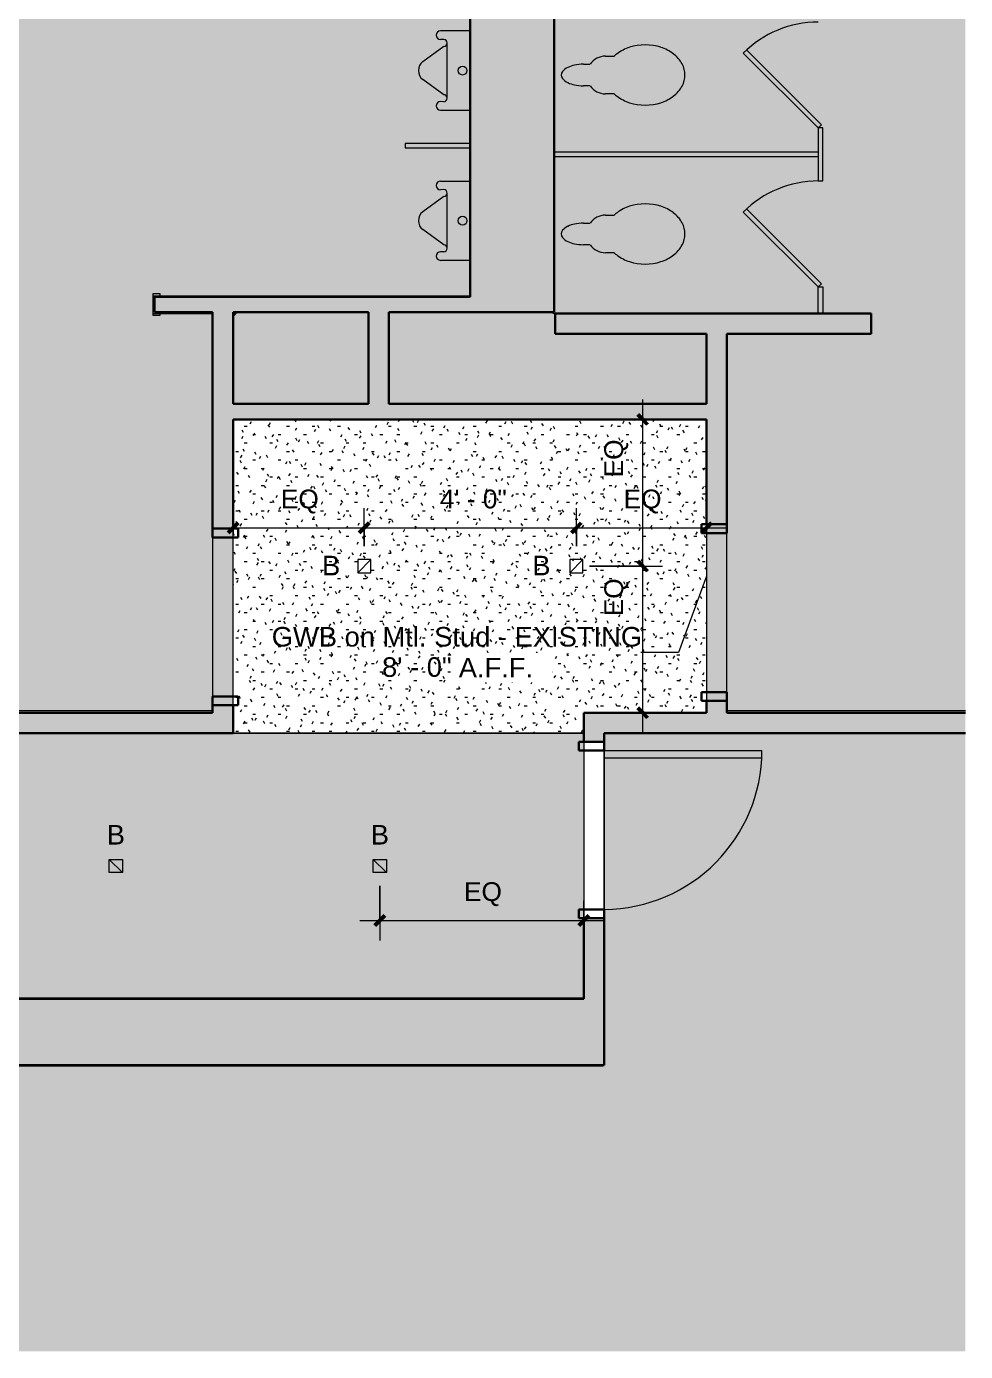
# Model space of a CAD drawing. Header units: inches. Extents: x -653 to 646, y -622 to -20.
# Drawn here: x 401.9 to 614.4, y -622.4 to -322.3 of the extents above; entities that cross this region are included whole.
import ezdxf

# ---------------------------------------------------------------- set-up
doc = ezdxf.new("R2010")
doc.units = ezdxf.units.IN
doc.header["$MEASUREMENT"] = 0
for name, color, linetype, lineweight in [('06_555 11th St_dwg', 8, 'Continuous', 9), ('A-ANNO-DIMS', 211, 'Continuous', 9), ('A-ANNO-DIMS-48', 211, 'Continuous', 9), ('A-CLNG', 13, 'Continuous', 18), ('A-CLNG-IDEN', 151, 'Continuous', 9), ('A-CLNG-PATT', 13, 'Continuous', 18), ('A-DETL-GENF', 92, 'Continuous', 9), ('A-DETL-THIN', 151, 'Continuous', 9), ('A-DOOR', 31, 'Continuous', 18), ('A-DOOR-FRAM', 31, 'Continuous', 30), ('A-WALL', 113, 'Continuous', 18), ('A-WALL-PATT', 111, 'Continuous', 18), ('Dimension', 7, 'Continuous', 9), ('DOOR', 7, 'Continuous', 9), ('E-LITE-EQPM', 33, 'Continuous', 9), ('E-LITE-EQPM-IDEN', 33, 'Continuous', 9), ('I-WALL', 2, 'Continuous', 18), ('P', 7, 'Continuous', 9), ('S-COLHOLH', 7, 'Continuous', 9), ('W', 7, 'Continuous', 9)]:
    doc.layers.add(name, color=color, linetype=linetype, lineweight=lineweight)
doc.styles.add('Arial_2', font='arial.ttf', dxfattribs={"height": 4.425898})
doc.styles.add('Arial_3', font='arial.ttf', dxfattribs={"height": 0.092206})
doc.styles.add('Swis721 Lt BT', font='swissl.ttf', dxfattribs={"height": 4.257319})
doc.dimstyles.new('OTJ_-_3_32__Linear__1_2__Tolerance_1', dxfattribs={"dimscale": 12, "dimtxt": 4.5, "dimasz": 0.1875, "dimexe": 0.375, "dimexo": 0.25, "dimgap": 0.25, "dimtad": 1, "dimdec": 1, "dimrnd": 0.5, "dimzin": 3, "dimdsep": 46, "dimlunit": 4, "dimtxsty": 'Swis721 Lt BT', "dimblk1": 'OBLIQUE', "dimblk2": 'OBLIQUE', "dimsah": 1, "dimcen": 0.09, "dimdle": 0.375, "dimazin": 0, "dimtfac": 1, "dimtdec": 4, "dimtix": 1, "dimtmove": 0, "dimatfit": 3, "dimfxl": 1, "dimtvp": 1, "dimfrac": 2, "dimtolj": 1, "dimtzin": 0, "dimarcsym": 2})
doc.dimstyles.new('OTJ_-_3_32__Linear__1_2__Tolerance_10', dxfattribs={"dimscale": 12, "dimtxt": 4.5, "dimasz": 0.1875, "dimexe": 0.375, "dimexo": 0.25, "dimgap": 0.25, "dimtad": 1, "dimdec": 1, "dimrnd": 0.5, "dimzin": 3, "dimdsep": 46, "dimlunit": 4, "dimtxsty": 'Swis721 Lt BT', "dimblk1": 'OBLIQUE', "dimblk2": 'OBLIQUE', "dimsah": 1, "dimcen": 0.09, "dimdle": 0.375, "dimazin": 0, "dimtfac": 1, "dimtdec": 4, "dimtix": 1, "dimtmove": 0, "dimatfit": 3, "dimfxl": 1, "dimtvp": 1, "dimfrac": 2, "dimtolj": 1, "dimtzin": 0, "dimarcsym": 2})
doc.dimstyles.new('OTJ_-_3_32__Linear__1_2__Tolerance_11', dxfattribs={"dimscale": 12, "dimtxt": 4.5, "dimasz": 0.1875, "dimexe": 0.375, "dimexo": 0.25, "dimgap": 0.25, "dimtad": 1, "dimdec": 1, "dimrnd": 0.5, "dimzin": 3, "dimdsep": 46, "dimlunit": 4, "dimtxsty": 'Swis721 Lt BT', "dimblk1": 'OBLIQUE', "dimblk2": 'OBLIQUE', "dimsah": 1, "dimcen": 0.09, "dimdle": 0.375, "dimazin": 0, "dimtfac": 1, "dimtdec": 4, "dimtix": 1, "dimtmove": 0, "dimatfit": 3, "dimfxl": 1, "dimtvp": 1, "dimfrac": 2, "dimtolj": 1, "dimtzin": 0, "dimarcsym": 2})
doc.dimstyles.new('OTJ_-_3_32__Linear__1_2__Tolerance_6', dxfattribs={"dimscale": 12, "dimtxt": 4.5, "dimasz": 0.1875, "dimexe": 0.375, "dimexo": 0.25, "dimgap": 0.25, "dimtad": 1, "dimdec": 1, "dimrnd": 0.5, "dimzin": 3, "dimdsep": 46, "dimlunit": 4, "dimtxsty": 'Swis721 Lt BT', "dimblk1": 'OBLIQUE', "dimblk2": 'OBLIQUE', "dimsah": 1, "dimcen": 0.09, "dimdle": 0.375, "dimazin": 0, "dimtfac": 1, "dimtdec": 4, "dimtix": 1, "dimtmove": 2, "dimatfit": 3, "dimfxl": 1, "dimtvp": 1, "dimfrac": 2, "dimtolj": 1, "dimtzin": 0, "dimarcsym": 2})
pattern_1 = [(0, (0, 0), (7.68, 1.92), [0.634, -5.126, 0.634, -5.126, -30.72]), (0, (0, 0), (7.68, 1.92), [-11.52, 0.634, -10.886, 0.634, -5.126, -13.44]), (0, (0, 0), (7.68, 1.92), [-28.8, 0.634, -3.206, 0.634, -8.966]), (120, (2.88, 0.96), (-5.502769, 5.691075), [0.634, -5.126, 0.634, -5.126, -30.72]), (120, (2.88, 0.96), (-5.502769, 5.691075), [-11.52, 0.634, -10.886, 0.634, -5.126, -13.44]), (120, (2.88, 0.96), (-5.502769, 5.691075), [-28.8, 0.634, -3.206, 0.634, -8.966]), (240, (3.84, 4.8), (-2.177231, -7.611075), [0.634, -5.126, 0.634, -5.126, -30.72]), (240, (3.84, 4.8), (-2.177231, -7.611075), [-11.52, 0.634, -10.886, 0.634, -5.126, -13.44]), (240, (3.84, 4.8), (-2.177231, -7.611075), [-28.8, 0.634, -3.206, 0.634, -8.966])]

# ---------------------------------------------------------------- blocks, each defined once
blk = doc.blocks.new('Single Flush - OTJ_SOLIDFLUSH_ALUM-5210358-FIRST FLOOR')
at = {"layer": 'A-DOOR-FRAM', "color": 8}
for p, q in [((-20, 3.4375), (-20, -2.3125)), ((-20, 3.4375), (-18, 3.4375)), ((-18, 3.4375), (-18, -2.3125)), ((18.000004, 3.4375), (18.000004, -2.3125)), ((18.000004, 3.4375), (20.000004, 3.4375)), ((20.000004, 3.4375), (20.000004, -2.3125)), ((-20, -2.3125), (-18, -2.3125)), ((18.000004, -2.3125), (20.000004, -2.3125))]:
    blk.add_line(p, q, dxfattribs=at)
blk = doc.blocks.new('Single Flush - OTJ_SOLIDFLUSH_ALUM-5210369-FIRST FLOOR')
at = {"layer": 'A-DOOR-FRAM', "color": 8}
for p, q in [((-20, -3.4375), (-20, 2.3125)), ((-20, 2.3125), (-18, 2.3125)), ((-18, -3.4375), (-18, 2.3125)), ((18.000004, -3.4375), (18.000004, 2.3125)), ((18.000004, 2.3125), (20.000004, 2.3125)), ((20.000004, -3.4375), (20.000004, 2.3125)), ((-20, -3.4375), (-18, -3.4375)), ((18.000004, -3.4375), (20.000004, -3.4375))]:
    blk.add_line(p, q, dxfattribs=at)
blk = doc.blocks.new('L-Recessed Square Downlight - 4_-5216686-FIRST FLOOR')
at = {"layer": 'E-LITE-EQPM'}
for p, q in [((1.5, 1.5), (-1.5, 1.5)), ((-1.5, 1.5), (-1.5, -1.5)), ((-1.5, -1.5), (1.5, 1.5)), ((1.5, -1.5), (1.5, 1.5)), ((-1.5, -1.5), (1.5, -1.5))]:
    blk.add_line(p, q, dxfattribs=at)
blk = doc.blocks.new('L-Recessed Square Downlight - 4_-4552743-FIRST FLOOR')
at = {"layer": 'E-LITE-EQPM'}
for p, q in [((-1.5, -1.5), (-1.5, 1.5)), ((-1.5, 1.5), (1.5, 1.5)), ((-1.5, 1.5), (1.5, -1.5)), ((1.5, 1.5), (1.5, -1.5)), ((1.5, -1.5), (-1.5, -1.5))]:
    blk.add_line(p, q, dxfattribs=at)
blk = doc.blocks.new('06_555 11th St_dwg-4793957-FIRST FLOOR')
at = {"layer": 'Dimension', "flags": 128}
blk.add_lwpolyline([(3910.43, 2404.97), (3910.43, 2404.72), (3338.43, 2404.72), (3338.43, 2404.97)], dxfattribs=at)
at = {"layer": 'DOOR'}
for p, q in [((3910.75, 2476.22), (3946.43, 2476.22)), ((3946.39, 2474.47), (3910.75, 2474.47))]:
    blk.add_line(p, q, dxfattribs=at)
blk.add_arc((3910.43, 2476.22), 36, 270.4988, 0, dxfattribs=at)
at = {"layer": 'P'}
for p, q in [((3880.43, 2639.2), (3873.68, 2639.2)), ((3874.43, 2635.68), (3869.71, 2632.24)), ((3874.43, 2637.26), (3873.68, 2637.24)), ((3875.22, 2623.97), (3875.22, 2636.47)), ((3911.02, 2633.48), (3913.01, 2633.48)), ((3906.02, 2631.66), (3907.52, 2631.66)), ((3874.43, 2624.76), (3869.71, 2628.2)), ((3907.52, 2626.78), (3906.02, 2626.78)), ((3874.43, 2623.18), (3873.68, 2623.2)), ((3913.01, 2624.96), (3911.02, 2624.96)), ((3873.68, 2621.24), (3880.43, 2621.24)), ((3959.18, 2611.72), (3899.43, 2611.72)), ((3959.18, 2610.72), (3899.43, 2610.72)), ((3873.68, 2605.2), (3880.43, 2605.2)), ((3874.43, 2603.26), (3873.68, 2603.24)), ((3875.22, 2589.97), (3875.22, 2602.47)), ((3874.43, 2601.68), (3869.71, 2598.24)), ((3911.02, 2597.48), (3913.01, 2597.48)), ((3874.43, 2590.76), (3869.71, 2594.2)), ((3906.02, 2595.66), (3907.52, 2595.66)), ((3907.52, 2590.78), (3906.02, 2590.78)), ((3874.43, 2589.18), (3873.68, 2589.2)), ((3880.43, 2587.24), (3873.68, 2587.24)), ((3913.01, 2588.96), (3911.02, 2588.96))]:
    blk.add_line(p, q, dxfattribs=at)
at = {"layer": 'P', "flags": 128}
for points in [[(3942.92, 2634.9), (3959.89, 2617.93), (3959.18, 2617.22), (3959.18, 2605.22), (3960.18, 2605.22), (3960.18, 2617.22), (3959.18, 2617.22), (3942.21, 2634.19)], [(3880.43, 2613.72), (3865.68, 2613.72), (3865.68, 2612.72), (3880.43, 2612.72)], [(3942.92, 2598.9), (3959.89, 2581.93), (3959.18, 2581.22), (3960.18, 2581.22), (3960.18, 2575.22)], [(3959.18, 2575.22), (3959.18, 2581.22), (3942.21, 2598.19)]]:
    blk.add_lwpolyline(points, dxfattribs=at)
at = {"layer": 'P'}
for centre in [(3878.68, 2630.22), (3878.68, 2596.22)]:
    blk.add_circle(centre, 1, dxfattribs=at)
for centre, radius, start, end in [((3959.18, 2617.22), 24, 90, 135), ((3873.68, 2638.22), 0.977, 90, 270), ((3874.43, 2636.47), 0.791, 270, 90), ((3919.24, 2626.65), 9.26, 107.4052, 127.1189), ((3920.02, 2624.18), 11.85, 72.5948, 107.4052), ((3920.8, 2626.65), 9.26, 52.8811, 72.5948), ((3871.18, 2630.22), 2.5, 126.0635, 233.9365), ((3911.02, 2629.22), 4.26, 89.9999, 145.0702), ((3918.06, 2628.22), 7.29, 127.1189, 133.8159), ((3921.98, 2628.22), 7.29, 28.6925, 52.8811), ((3902.29, 2629.22), 1.27, 139.6891, 220.3109), ((3904.06, 2627.72), 3.59, 116.0233, 139.6891), ((3905.24, 2625.3), 6.28, 101.4329, 116.0233), ((3906.02, 2621.45), 10.21, 90, 101.4329), ((3923.81, 2629.22), 5.21, 331.3075, 28.6925), ((3904.06, 2630.72), 3.59, 220.3109, 243.9767), ((3905.24, 2633.14), 6.28, 243.9767, 258.5671), ((3906.02, 2636.99), 10.21, 258.5671, 270), ((3911.02, 2629.22), 4.26, 214.9298, 270.0001), ((3921.98, 2630.22), 7.29, 307.1189, 331.3075), ((3873.68, 2622.22), 0.977, 90, 270), ((3874.43, 2623.97), 0.791, 270, 90), ((3918.06, 2630.22), 7.29, 226.1841, 232.8811), ((3919.24, 2631.79), 9.26, 232.8811, 252.5948), ((3920.02, 2634.26), 11.85, 252.5948, 287.4053), ((3920.8, 2631.79), 9.26, 287.4052, 307.1189), ((3873.68, 2604.22), 0.977, 90, 270), ((3959.18, 2581.22), 24, 90, 135), ((3874.43, 2602.47), 0.791, 270, 90), ((3919.24, 2590.65), 9.26, 107.4052, 127.1189), ((3920.02, 2588.18), 11.85, 72.5948, 107.4052), ((3920.8, 2590.65), 9.26, 52.8811, 72.5948), ((3871.18, 2596.22), 2.5, 126.0635, 233.9365), ((3911.02, 2593.22), 4.26, 89.9999, 145.0702), ((3918.06, 2592.22), 7.29, 127.1189, 133.8159), ((3921.98, 2592.22), 7.29, 28.6925, 52.8811), ((3902.29, 2593.22), 1.27, 139.6891, 220.3109), ((3904.06, 2591.72), 3.59, 116.0233, 139.6891), ((3905.24, 2589.3), 6.28, 101.4329, 116.0233), ((3906.02, 2585.45), 10.21, 90, 101.4329), ((3923.81, 2593.22), 5.21, 331.3075, 28.6925), ((3874.43, 2589.97), 0.791, 270, 90), ((3904.06, 2594.72), 3.59, 220.3109, 243.9767), ((3905.24, 2597.14), 6.28, 243.9767, 258.5671), ((3906.02, 2600.99), 10.21, 258.5671, 270), ((3911.02, 2593.22), 4.26, 214.9298, 270.0001), ((3921.98, 2594.22), 7.29, 307.1189, 331.3075), ((3873.68, 2588.22), 0.977, 90, 270), ((3918.06, 2594.22), 7.29, 226.1841, 232.8811), ((3919.24, 2595.79), 9.26, 232.8811, 252.5948), ((3920.02, 2598.26), 11.85, 252.5948, 287.4053), ((3920.8, 2595.79), 9.26, 287.4052, 307.1189)]:
    blk.add_arc(centre, radius, start, end, dxfattribs=at)
at = {"layer": 'S-COLHOLH'}
for p, q in [((3827, 2575.47), (3826.75, 2575.22)), ((3827.35, 2575.47), (3826.75, 2574.86)), ((3827.71, 2575.47), (3826.75, 2574.51))]:
    blk.add_line(p, q, dxfattribs=at)
at = {"layer": 'W'}
for p, q in [((3808.68, 2579.22), (3880.43, 2579.22)), ((3808.68, 2575.22), (3822.12, 2575.22)), ((3822.12, 2485.22), (3760.93, 2485.22)), ((3992.49, 2485.22), (3938.5, 2485.22))]:
    blk.add_line(p, q, dxfattribs=at)
at = {"layer": 'W', "flags": 128}
for points in [[(3810.18, 2575.22), (3810.18, 2574.72), (3808.68, 2574.72), (3808.68, 2579.72), (3810.18, 2579.72), (3810.18, 2579.22)], [(3899.67, 2575.22), (3899.18, 2575.22), (3899.18, 2575.47)]]:
    blk.add_lwpolyline(points, dxfattribs=at)
blk = doc.blocks.new('DIMBLOCK12-FIRST FLOOR')
at = {"layer": 'A-ANNO-DIMS-48'}
for p, q in [((481.88, -516.95), (481.88, -529.3)), ((481.88, -524.8), (481.88, -516.95)), ((528.05, -526.21), (528.05, -520.3)), ((477.38, -524.8), (532.55, -524.8)), ((528.05, -524.8), (528.05, -526.21))]:
    blk.add_line(p, q, dxfattribs=at)
at = {"layer": 'A-ANNO-DIMS-48', "lineweight": 50}
for p, q in [((481.88, -524.8), (480.75, -525.93)), ((481.88, -524.8), (483, -523.68)), ((528.05, -524.8), (526.93, -525.93)), ((528.05, -524.8), (529.18, -523.68))]:
    blk.add_line(p, q, dxfattribs=at)
at = {"layer": 'A-ANNO-DIMS-48', "color": 0, "insert": (500.93, -516.12), "char_height": 4.257, "width": 9.6857, "attachment_point": 1, "line_spacing_factor": 1.00667, "style": 'Swis721 Lt BT'}
blk.add_mtext('EQ', dxfattribs=at)
blk = doc.blocks.new('_Oblique')
at = {"color": 0, "linetype": 'ByBlock', "lineweight": -2}
blk.add_line((-0.5, -0.5), (0.5, 0.5), dxfattribs=at)
blk = doc.blocks.new('DIMBLOCK27-FIRST FLOOR')
at = {"layer": 'A-ANNO-DIMS-48'}
for p, q in [((448.68, -437.28), (448.68, -431.37)), ((478.38, -440.01), (478.38, -431.37)), ((444.18, -435.87), (478.38, -435.87)), ((448.68, -435.87), (448.68, -437.28)), ((478.38, -435.87), (478.38, -440.01))]:
    blk.add_line(p, q, dxfattribs=at)
at = {"layer": 'A-ANNO-DIMS-48', "lineweight": 50}
for p, q in [((448.68, -435.87), (449.8, -434.75)), ((478.38, -435.87), (479.5, -434.75)), ((448.68, -435.87), (447.55, -437)), ((478.38, -435.87), (477.25, -437))]:
    blk.add_line(p, q, dxfattribs=at)
at = {"layer": 'A-ANNO-DIMS-48', "color": 0, "insert": (459.49, -427.19), "char_height": 4.257, "width": 9.6857, "attachment_point": 1, "line_spacing_factor": 1.00667, "style": 'Swis721 Lt BT'}
blk.add_mtext('EQ', dxfattribs=at)
blk = doc.blocks.new('DIMBLOCK28-FIRST FLOOR')
at = {"layer": 'A-ANNO-DIMS-48'}
for p, q in [((478.38, -440.01), (478.38, -431.37)), ((526.36, -440.01), (526.36, -431.37)), ((478.38, -435.87), (526.36, -435.87)), ((478.38, -435.87), (478.38, -440.01)), ((526.36, -435.87), (526.36, -440.01))]:
    blk.add_line(p, q, dxfattribs=at)
at = {"layer": 'A-ANNO-DIMS-48', "lineweight": 50}
for p, q in [((478.38, -435.87), (479.5, -434.75)), ((526.36, -435.87), (527.49, -434.75)), ((478.38, -435.87), (477.25, -437)), ((526.36, -435.87), (525.24, -437))]:
    blk.add_line(p, q, dxfattribs=at)
at = {"layer": 'A-ANNO-DIMS-48', "color": 0, "insert": (495.48, -427.19), "char_height": 4.257, "width": 16.5429, "attachment_point": 1, "line_spacing_factor": 1.00667, "style": 'Swis721 Lt BT'}
blk.add_mtext('4\' - 0"', dxfattribs=at)
blk = doc.blocks.new('DIMBLOCK29-FIRST FLOOR')
at = {"layer": 'A-ANNO-DIMS-48'}
for p, q in [((526.36, -440.01), (526.36, -431.37)), ((555.8, -437.28), (555.8, -431.37)), ((526.36, -435.87), (560.3, -435.87)), ((526.36, -435.87), (526.36, -440.01)), ((555.8, -435.87), (555.8, -437.28))]:
    blk.add_line(p, q, dxfattribs=at)
at = {"layer": 'A-ANNO-DIMS-48', "lineweight": 50}
for p, q in [((526.36, -435.87), (527.49, -434.75)), ((555.8, -435.87), (556.93, -434.75)), ((526.36, -435.87), (525.24, -437)), ((555.8, -435.87), (554.68, -437))]:
    blk.add_line(p, q, dxfattribs=at)
at = {"layer": 'A-ANNO-DIMS-48', "color": 0, "insert": (537.05, -427.19), "char_height": 4.257, "width": 9.6857, "attachment_point": 1, "line_spacing_factor": 1.00667, "style": 'Swis721 Lt BT'}
blk.add_mtext('EQ', dxfattribs=at)
blk = doc.blocks.new('Ceiling Tag w Height - Ceiling Tag w Height-1373268-FIRST FLOOR')
at = {"layer": 'A-CLNG-IDEN', "insert": (0.0088, -0.0963), "char_height": 0.09221, "width": 0.417375, "attachment_point": 1, "line_spacing_factor": 0.938532, "style": 'Arial_3', "bg_fill": 3, "box_fill_scale": 1.25, "bg_fill_color": 0, "bg_fill_transparency": 0}
blk.add_mtext('A.F.F.', dxfattribs=at)
blk = doc.blocks.new('DIMBLOCK38-FIRST FLOOR')
at = {"layer": 'A-ANNO-DIMS-48', "lineweight": 50}
for p, q in [((541.38, -444.51), (540.25, -443.39)), ((541.38, -444.51), (542.5, -445.64)), ((541.38, -477.73), (540.25, -476.61)), ((541.38, -477.73), (542.5, -478.86))]:
    blk.add_line(p, q, dxfattribs=at)
at = {"layer": 'A-ANNO-DIMS-48'}
for p, q in [((529.36, -444.51), (545.88, -444.51)), ((541.38, -444.51), (529.36, -444.51)), ((541.38, -482.23), (541.38, -444.51)), ((542.78, -477.73), (536.88, -477.73)), ((541.38, -477.73), (542.78, -477.73))]:
    blk.add_line(p, q, dxfattribs=at)
at = {"layer": 'A-ANNO-DIMS-48', "color": 0, "insert": (532.69, -455.89), "char_height": 4.257, "width": 9.6857, "attachment_point": 1, "rotation": 90, "line_spacing_factor": 1.00667, "style": 'Swis721 Lt BT'}
blk.add_mtext('EQ', dxfattribs=at)
blk = doc.blocks.new('DIMBLOCK39-FIRST FLOOR')
at = {"layer": 'A-ANNO-DIMS-48'}
for p, q in [((541.38, -444.51), (541.38, -406.79)), ((542.78, -411.29), (536.88, -411.29)), ((541.38, -411.29), (542.78, -411.29)), ((529.36, -444.51), (545.88, -444.51)), ((541.38, -444.51), (529.36, -444.51))]:
    blk.add_line(p, q, dxfattribs=at)
at = {"layer": 'A-ANNO-DIMS-48', "lineweight": 50}
for p, q in [((541.38, -411.29), (540.25, -410.17)), ((541.38, -411.29), (542.5, -412.42)), ((541.38, -444.51), (540.25, -443.39)), ((541.38, -444.51), (542.5, -445.64))]:
    blk.add_line(p, q, dxfattribs=at)
at = {"layer": 'A-ANNO-DIMS-48', "color": 0, "insert": (532.69, -424.43), "char_height": 4.257, "width": 9.6857, "attachment_point": 1, "rotation": 90, "line_spacing_factor": 1.00667, "style": 'Swis721 Lt BT'}
blk.add_mtext('EQ', dxfattribs=at)

msp = doc.modelspace()

# ---------------------------------------------------------------- hatches: boundary and pattern name
at = {"layer": 'A-CLNG-PATT'}
h = msp.add_hatch(dxfattribs=at)
h.set_pattern_fill('FP_6', color=256, style=0, pattern_type=2)
h.set_pattern_definition(pattern_1)
h.paths.add_polyline_path([(528.05, -482.36), (528.05, -477.73), (555.8, -477.73), (555.8, -411.29), (448.68, -411.29), (448.68, -482.36), (455.95, -482.36)], flags=0)
h.paths.add_polyline_path([(479.61, -447.29), (478.84, -447.19), (478.11, -446.89), (477.49, -446.41), (477.02, -445.79), (476.72, -445.07), (476.61, -444.29), (476.73, -443.47), (477.02, -442.79), (477.49, -442.17), (478.11, -441.7), (478.84, -441.4), (479.61, -441.29), (480.39, -441.4), (481.11, -441.7), (481.74, -442.17), (482.21, -442.79), (482.51, -443.52), (482.61, -444.29), (482.51, -445.07), (482.21, -445.79), (481.74, -446.41), (481.11, -446.89), (480.39, -447.19)], flags=0)
h.paths.add_polyline_path([(527.36, -447.29), (526.59, -447.19), (525.86, -446.89), (525.24, -446.41), (524.77, -445.79), (524.47, -445.07), (524.36, -444.29), (524.47, -443.52), (524.77, -442.79), (525.28, -442.14), (525.86, -441.7), (526.59, -441.4), (527.36, -441.29), (528.14, -441.4), (528.86, -441.7), (529.49, -442.17), (529.96, -442.79), (530.26, -443.52), (530.36, -444.29), (530.26, -445.07), (529.96, -445.79), (529.49, -446.41), (528.86, -446.89), (528.14, -447.19), (528.05, -447.2)], flags=0)
h = msp.add_hatch(dxfattribs=at)
h.set_pattern_fill('FP_6', color=256, style=0, pattern_type=2)
h.set_pattern_definition(pattern_1)
h.paths.add_polyline_path([(479.61, -447.29), (480.39, -447.19), (481.11, -446.89), (481.74, -446.41), (482.21, -445.79), (482.51, -445.07), (482.61, -444.29), (482.49, -443.47), (482.21, -442.79), (481.74, -442.17), (481.11, -441.7), (480.39, -441.4), (479.61, -441.29), (478.84, -441.4), (478.11, -441.7), (477.49, -442.17), (477.02, -442.79), (476.72, -443.52), (476.61, -444.29), (476.72, -445.07), (477.02, -445.79), (477.49, -446.41), (478.11, -446.89), (478.84, -447.19)], flags=0)
h = msp.add_hatch(dxfattribs=at)
h.set_pattern_fill('FP_6', color=256, style=0, pattern_type=2)
h.set_pattern_definition(pattern_1)
h.paths.add_polyline_path([(527.36, -447.29), (528.14, -447.19), (528.86, -446.89), (529.49, -446.41), (529.96, -445.79), (530.26, -445.07), (530.36, -444.29), (530.26, -443.52), (529.96, -442.79), (529.49, -442.17), (528.86, -441.7), (528.14, -441.4), (527.36, -441.29), (526.59, -441.4), (525.86, -441.7), (525.24, -442.17), (524.77, -442.79), (524.47, -443.52), (524.36, -444.29), (524.47, -445.07), (524.77, -445.79), (525.28, -446.44), (525.86, -446.89), (526.59, -447.19)], flags=0)
h = msp.add_hatch(dxfattribs=at)
h.set_pattern_fill('FP_1', color=256, style=0, pattern_type=2)
h.set_pattern_definition([(0, (0, 0), (15.36, 3.84), [0.634, -10.886, 0.634, -10.886, -61.44]), (0, (0, 0), (15.36, 3.84), [-23.04, 0.634, -22.406, 0.634, -10.886, -26.88]), (0, (0, 0), (15.36, 3.84), [-57.6, 0.634, -7.046, 0.634, -18.566]), (120, (5.76, 1.92), (-11.005538, 11.38215), [0.634, -10.886, 0.634, -10.886, -61.44]), (120, (5.76, 1.92), (-11.005538, 11.38215), [-23.04, 0.634, -22.406, 0.634, -10.886, -26.88]), (120, (5.76, 1.92), (-11.005538, 11.38215), [-57.6, 0.634, -7.046, 0.634, -18.566]), (240, (7.68, 9.6), (-4.354462, -15.22215), [0.634, -10.886, 0.634, -10.886, -61.44]), (240, (7.68, 9.6), (-4.354462, -15.22215), [-23.04, 0.634, -22.406, 0.634, -10.886, -26.88]), (240, (7.68, 9.6), (-4.354462, -15.22215), [-57.6, 0.634, -7.046, 0.634, -18.566])])
h.paths.add_polyline_path([(-129.18, -542.37), (528.05, -542.34), (528.05, -482.37), (-394.7, -482.37), (-394.72, -481.62), (-541.22, -481.62), (-541.22, -450.42), (-612.84, -450.42), (-612.84, -542.37), (-135.64, -542.37)], flags=0)
h.paths.add_polyline_path([(-585.04, -514.14), (-585.04, -510.68), (-578.58, -512.41)], flags=0)
h.paths.add_polyline_path([(-85.59, -513.2), (-85.59, -509.75), (-79.14, -511.47)], flags=0)
h.paths.add_polyline_path([(-129.18, -513.2), (-135.64, -511.47), (-129.18, -509.75)], flags=0)
h.paths.add_polyline_path([(-585.04, -477.14), (-585.04, -473.68), (-578.58, -475.41), (-584.47, -476.99)], flags=0)
at = {"layer": 'A-DETL-GENF'}
h = msp.add_hatch(color=254, dxfattribs=at)
h.paths.add_polyline_path([(-653.39, -622.4), (614.42, -622.4), (614.42, -482.36), (532.68, -482.37), (532.68, -557.54), (-617.47, -557.54), (-617.47, -516.92), (-653.39, -516.92), (-653.39, -571.97)], flags=0)
h.paths.add_polyline_path([(-617.47, -511.67), (-617.47, -451.04), (-630.09, -451.04), (-630.09, -445.79), (-541.22, -445.79), (-541.22, -147.23), (-653.39, -147.23), (-653.39, -303.04), (-541.59, -303.04), (-541.59, -308.29), (-653.39, -308.29), (-653.39, -309.3), (-632.37, -309.3), (-632.37, -334.67), (-541.59, -334.67), (-541.59, -339.92), (-653.39, -339.92), (-653.39, -511.67), (-618.41, -511.67)], flags=0)
h.paths.add_polyline_path([(-394.7, -481.62), (-394.7, -464.68), (-382.7, -464.68), (-382.7, -477.74), (-178.64, -477.74), (-178.64, -440.79), (-174.22, -440.79), (-174.22, -398.79), (-178.64, -398.79), (-178.64, -332.79), (-174.22, -332.79), (-174.22, -290.79), (-178.64, -290.79), (-178.64, -224.98), (-174.22, -224.98), (-174.22, -182.79), (-178.64, -182.79), (-178.64, -146.61), (-340.08, -146.61), (-340.08, -181.98), (-292.7, -181.98), (-292.7, -155.79), (-283.57, -155.79), (-283.57, -254.98), (-189.39, -254.98), (-189.39, -155.79), (-184.39, -155.79), (-184.39, -358.79), (-189.39, -358.79), (-189.39, -259.61), (-283.57, -259.61), (-283.57, -358.79), (-292.7, -358.79), (-292.7, -276.12), (-388.7, -276.12), (-388.7, -218.61), (-438.19, -218.61), (-438.19, -188.29), (-433.57, -188.29), (-433.57, -213.98), (-344.71, -213.98), (-344.71, -146.61), (-433.57, -146.61), (-433.57, -148.29), (-438.19, -148.29), (-438.19, -146.61), (-536.59, -146.61), (-536.59, -339.98), (-515.34, -339.98), (-515.34, -476.99), (-448.19, -476.99), (-448.19, -468.3), (-443.57, -468.3), (-443.57, -428.3), (-448.19, -428.3), (-448.19, -397.3), (-388.7, -397.3), (-388.7, -297.81), (-384.07, -297.81), (-384.07, -409.3), (-382.7, -409.3), (-382.7, -424.68), (-394.7, -424.68), (-394.72, -481.62)], flags=0)
h.paths.add_polyline_path([(614.42, -477.73), (614.42, -146.04), (521.36, -146.04), (521.36, -387.04), (483.93, -387.04), (483.93, -407.79), (555.8, -407.79), (555.8, -391.92), (521.6, -391.92), (521.6, -387.29), (593.1, -387.29), (593.1, -391.92), (560.43, -391.92), (560.43, -435.04), (555.8, -435.04), (555.8, -475.04), (560.43, -475.04), (560.43, -477.73), (611.45, -477.73)], flags=0)
h.paths.add_polyline_path([(77.76, -477.73), (215.86, -477.73), (215.86, -421.04), (219.36, -421.04), (219.36, -477.73), (313.61, -477.73), (313.61, -425.54), (373.36, -425.54), (373.36, -337.54), (346.86, -337.54), (346.86, -200.11), (293.61, -200.11), (293.61, -186.61), (194.93, -186.61), (194.93, -191.47), (190.3, -191.47), (190.3, -181.29), (194.93, -181.29), (194.93, -181.98), (293.61, -181.98), (293.61, -155.48), (356.36, -155.48), (356.36, -158.54), (379.86, -158.54), (379.86, -146.04), (194.93, -146.04), (194.93, -147.29), (190.3, -147.29), (190.3, -146.04), (171.36, -146.04), (171.36, -143.29), (96.36, -143.29), (96.36, -146.04), (-36.14, -146.04), (-36.14, -182.79), (-41.14, -182.79), (-41.14, -224.79), (-36.14, -224.79), (-36.14, -290.79), (-41.14, -290.79), (-41.14, -332.79), (-36.14, -332.79), (-36.14, -398.79), (-41.14, -398.79), (-41.14, -440.79), (-36.14, -440.79), (-36.14, -477.73), (-8.39, -477.73), (-8.39, -473.54), (47.61, -473.54), (47.61, -477.73), (77.55, -477.73)], flags=0)
h.paths.add_polyline_path([(379.36, -477.73), (379.36, -429.04), (317.11, -429.04), (317.11, -477.73)], flags=0)
h.paths.add_polyline_path([(444.05, -477.73), (444.05, -476.04), (448.68, -476.04), (448.68, -436.04), (444.05, -436.04), (444.05, -387.04), (430.86, -387.04), (430.86, -383.54), (502.36, -383.54), (502.36, -146.04), (383.36, -146.04), (383.36, -162.04), (356.36, -162.04), (356.36, -192.04), (383.61, -192.04), (383.61, -195.54), (356.36, -195.54), (356.36, -334.04), (383.61, -334.04), (383.61, -337.54), (382.86, -337.54), (382.86, -383.54), (395.11, -383.54), (395.11, -387.04), (382.86, -387.04), (382.86, -477.73)], flags=0)
h.paths.add_polyline_path([(-528.64, -476.99), (-519.97, -476.99), (-519.97, -344.61), (-532.22, -344.61), (-532.22, -476.99)], flags=0)
h.paths.add_polyline_path([(-189.39, -467.79), (-189.39, -370.79), (-184.39, -370.79), (-184.39, -467.79)], flags=0)
h.paths.add_polyline_path([(-288.07, -467.79), (-292.7, -467.79), (-292.7, -370.79), (-283.57, -370.79), (-283.57, -467.79)], flags=0)
h.paths.add_polyline_path([(70.11, -467.79), (70.11, -370.79), (73.61, -370.79), (73.61, -467.79)], flags=0)
h.paths.add_polyline_path([(77.55, -467.79), (74.05, -467.79), (74.05, -370.79), (77.55, -370.79), (77.55, -465.14)], flags=0)
h.paths.add_polyline_path([(-25.89, -467.79), (-30.89, -467.79), (-30.89, -370.79), (-25.89, -370.79), (-25.89, -461.79)], flags=0)
h.paths.add_polyline_path([(-234.09, -461.79), (-264.89, -461.79), (-264.89, -377.79), (-190.64, -377.79), (-190.64, -398.79), (-197.64, -398.79), (-197.64, -381.29), (-261.39, -381.29), (-261.39, -458.29), (-197.64, -458.29), (-197.64, -440.79), (-190.64, -440.79), (-190.64, -461.79), (-200.39, -461.79)], flags=0)
h.paths.add_polyline_path([(47.61, -461.79), (-24.14, -461.79), (-24.14, -440.79), (-17.14, -440.79), (-17.14, -458.29), (46.61, -458.29), (46.61, -381.29), (-17.14, -381.29), (-17.14, -398.79), (-24.14, -398.79), (-24.14, -377.79), (50.11, -377.79), (50.11, -461.79)], flags=0)
h.paths.add_polyline_path([(477.02, -407.79), (479.3, -407.79), (479.3, -387.04), (448.68, -387.04), (448.68, -407.79), (476.72, -407.79)], flags=0)
h.paths.add_polyline_path([(215.86, -381.04), (215.86, -366.79), (77.76, -366.79), (77.76, -359.79), (183.01, -359.79), (183.01, -363.29), (219.36, -363.29), (219.36, -381.04)], flags=0)
h.paths.add_polyline_path([(-200.39, -370.79), (-268.39, -370.79), (-268.39, -361.79), (-200.39, -361.79)], flags=0)
h.paths.add_polyline_path([(46.61, -369.79), (-14.39, -369.79), (-14.39, -360.79), (47.61, -360.79), (47.61, -369.79)], flags=0)
h.paths.add_polyline_path([(70.11, -358.79), (69.86, -358.79), (69.86, -260.11), (-25.89, -260.11), (-25.89, -358.79), (-30.89, -358.79), (-30.89, -155.79), (-25.89, -155.79), (-25.89, -255.48), (69.86, -255.48), (69.86, -155.79), (73.36, -155.79), (73.36, -358.79)], flags=0)
h.paths.add_polyline_path([(73.86, -358.79), (73.86, -155.79), (77.36, -155.79), (77.36, -236.17), (182.76, -236.17), (182.76, -245.42), (77.36, -245.42), (77.36, -358.79), (74.05, -358.79)], flags=0)
h.paths.add_polyline_path([(-264.89, -353.79), (-264.89, -269.79), (-190.64, -269.79), (-190.64, -290.79), (-197.64, -290.79), (-197.64, -273.29), (-261.39, -273.29), (-261.39, -350.29), (-197.64, -350.29), (-197.64, -332.79), (-190.64, -332.79), (-190.64, -353.79), (-261.39, -353.79)], flags=0)
h.paths.add_polyline_path([(50.11, -353.79), (-24.14, -353.79), (-24.14, -332.79), (-17.14, -332.79), (-17.14, -350.29), (46.61, -350.29), (46.61, -273.29), (-17.14, -273.29), (-17.14, -290.79), (-24.14, -290.79), (-24.14, -269.79), (50.11, -269.79), (50.11, -350.29)], flags=0)
h.paths.add_polyline_path([(186.86, -337.79), (186.86, -262.79), (190.36, -262.79), (190.36, -337.79)], flags=0)
h.paths.add_polyline_path([(194.36, -337.79), (190.86, -337.79), (190.86, -262.79), (194.36, -262.79), (194.36, -321.05)], flags=0)
h.paths.add_polyline_path([(-296.59, -271.5), (-292.7, -271.5), (-292.7, -218.61), (-321.09, -218.61), (-321.09, -271.5), (-306.27, -271.5)], flags=0)
h.paths.add_polyline_path([(-325.72, -271.5), (-325.72, -218.61), (-384.07, -218.61), (-384.07, -271.5), (-331.3, -271.5)], flags=0)
h.paths.add_polyline_path([(-199.04, -245.79), (-264.89, -245.79), (-264.89, -161.79), (-190.64, -161.79), (-190.64, -182.79), (-197.64, -182.79), (-197.64, -165.29), (-261.39, -165.29), (-261.39, -242.29), (-197.64, -242.29), (-197.64, -224.79), (-190.64, -224.79), (-190.64, -245.79), (-197.64, -245.79)], flags=0)
h.paths.add_polyline_path([(46.61, -245.79), (-24.14, -245.79), (-24.14, -224.79), (-17.14, -224.79), (-17.14, -242.29), (46.61, -242.29), (46.61, -165.29), (-17.14, -165.29), (-17.14, -182.79), (-24.14, -182.79), (-24.14, -161.79), (50.11, -161.79), (50.11, -245.79)], flags=0)
h.paths.add_polyline_path([(194.36, -232.47), (190.3, -232.47), (190.3, -231.47), (194.93, -231.47), (194.93, -232.47)], flags=0)
h.paths.add_polyline_path([(-292.7, -213.98), (-292.7, -186.61), (-340.08, -186.61), (-340.08, -213.98), (-295.75, -213.98)], flags=0)
h.paths.add_polyline_path([(346.86, -195.48), (346.86, -160.11), (298.24, -160.11), (298.24, -195.48), (316.39, -195.48)], flags=0)
h.paths.add_polyline_path([(-8.39, -151.36), (-8.39, -146.73), (47.61, -146.73), (47.61, -151.36), (46.61, -151.36)], flags=0)
h.paths.add_polyline_path([(297.47, -142.54), (614.42, -142.54), (614.42, -19.69), (-43.64, -19.69), (-43.64, -80.23), (188.43, -80.23), (188.43, -80.29), (188.61, -80.29), (188.61, -142.54), (257.67, -142.54)], flags=0)
h.paths.add_polyline_path([(-448.48, -141.98), (-178.45, -141.98), (-178.44, -141.79), (-176.39, -141.79), (-176.39, -82.29), (-50.39, -82.29), (-50.39, -80.29), (-50.14, -80.29), (-50.14, -19.69), (-653.39, -19.69), (-653.39, -141.98), (-494.92, -141.98)], flags=0)
at = {"layer": 'A-WALL-PATT', "lineweight": 9}
for points in [[(521.36, -387.04), (521.36, -146.04), (502.36, -146.04), (502.36, -387.04)], [(479.3, -387.04), (502.36, -387.04), (502.36, -383.54), (430.86, -383.54), (430.86, -387.04), (455.95, -387.04)], [(479.61, -407.79), (483.93, -407.79), (483.93, -387.04), (479.3, -387.04), (479.3, -407.79)], [(571.16, -391.92), (593.1, -391.92), (593.1, -387.29), (521.6, -387.29), (521.6, -391.92), (560.43, -391.92)], [(560.43, -411.29), (560.43, -391.92), (555.8, -391.92), (555.8, -411.29)], [(555.8, -411.29), (555.8, -407.79), (448.68, -407.79), (448.68, -411.29), (535.19, -411.29)], [(297.47, -482.36), (448.68, -482.36), (448.68, -477.73), (-41.14, -477.73), (-41.14, -482.36), (138.99, -482.36)], [(555.8, -482.36), (614.42, -482.36), (614.42, -477.73), (532.68, -477.73), (532.68, -482.36), (535.19, -482.36)], [(455.95, -557.54), (532.68, -557.54), (532.68, -542.54), (-39.64, -542.54), (-39.64, -557.54), (297.47, -557.54)]]:
    msp.add_hatch(color=7, dxfattribs=at).paths.add_polyline_path(points, flags=0)
h = msp.add_hatch(color=7, dxfattribs=at)
h.paths.add_polyline_path([(444.05, -477.73), (448.68, -477.73), (448.68, -476.04), (444.05, -476.04)], flags=0)
h.paths.add_polyline_path([(444.05, -436.04), (448.68, -436.04), (448.68, -387.04), (444.05, -387.04), (444.05, -427.29)], flags=0)
h = msp.add_hatch(color=7, dxfattribs=at)
h.paths.add_polyline_path([(555.8, -477.73), (560.43, -477.73), (560.43, -475.04), (555.8, -475.04), (555.8, -477.55)], flags=0)
h.paths.add_polyline_path([(560.43, -435.04), (560.43, -411.29), (555.8, -411.29), (555.8, -435.04)], flags=0)
h = msp.add_hatch(color=7, dxfattribs=at)
h.paths.add_polyline_path([(528.05, -542.54), (532.68, -542.54), (532.68, -524.29), (528.05, -524.29), (528.05, -542.37)], flags=0)
h.paths.add_polyline_path([(532.68, -484.29), (532.68, -477.73), (528.05, -477.73), (528.05, -484.29), (528.3, -484.29)], flags=0)

# ---------------------------------------------------------------- linework, layer by layer
at = {"layer": 'A-CLNG'}
for p, q in [((555.8, -435.04), (555.8, -475.04)), ((448.68, -476.04), (448.68, -436.04)), ((-173.64, -482.37), (528.05, -482.37)), ((528.05, -482.36), (448.68, -482.36)), ((528.05, -542.37), (-612.84, -542.37))]:
    msp.add_line(p, q, dxfattribs=at)
at = {"layer": 'A-CLNG-IDEN'}
for p, q in [((555.8, -446.82), (549.5, -464.12)), ((549.5, -464.12), (540.92, -464.12))]:
    msp.add_line(p, q, dxfattribs=at)
at = {"layer": 'A-DETL-THIN'}
for p, q in [((555.8, -435.04), (555.8, -475.04)), ((448.68, -476.04), (448.68, -436.04)), ((532.68, -484.29), (532.68, -524.29))]:
    msp.add_line(p, q, dxfattribs=at)
at = {"layer": 'A-WALL', "color": 8, "lineweight": 30}
for p, q in [((502.36, -383.54), (502.36, -146.04)), ((521.36, -146.04), (521.36, -387.04)), ((444.05, -436.04), (444.05, -387.04)), ((448.68, -387.04), (448.68, -407.79)), ((479.3, -407.79), (479.3, -387.04)), ((483.93, -387.04), (483.93, -407.79)), ((521.36, -387.04), (502.36, -387.04)), ((521.6, -387.29), (593.1, -387.29)), ((521.6, -391.92), (521.6, -387.29)), ((593.1, -387.29), (593.1, -391.92)), ((555.8, -391.92), (521.6, -391.92)), ((555.8, -407.79), (555.8, -391.92)), ((560.43, -391.92), (560.43, -435.04)), ((593.1, -391.92), (560.43, -391.92)), ((448.68, -411.29), (448.68, -436.04)), ((555.8, -435.04), (555.8, -411.29)), ((560.43, -435.04), (555.8, -435.04)), ((448.68, -436.04), (444.05, -436.04)), ((444.05, -477.73), (444.05, -476.04)), ((444.05, -476.04), (448.68, -476.04)), ((448.68, -476.04), (448.68, -482.36)), ((555.8, -477.73), (555.8, -475.04)), ((555.8, -475.04), (560.43, -475.04)), ((560.43, -475.04), (560.43, -477.73)), ((382.86, -477.73), (444.05, -477.73)), ((528.05, -484.29), (528.05, -477.73)), ((528.05, -477.73), (555.8, -477.73)), ((560.43, -477.73), (614.42, -477.73)), ((448.68, -482.36), (-41.14, -482.36)), ((532.68, -482.36), (532.68, -484.29)), ((614.42, -482.36), (532.68, -482.36)), ((532.68, -484.29), (528.05, -484.29)), ((528.05, -542.54), (528.05, -524.29)), ((528.05, -524.29), (532.68, -524.29)), ((532.68, -524.29), (532.68, -557.54)), ((-39.64, -542.54), (528.05, -542.54)), ((532.68, -557.54), (-39.64, -557.54))]:
    msp.add_line(p, q, dxfattribs=at)
at = {"layer": 'A-WALL', "lineweight": 9}
for p, q in [((560.43, -475.04), (560.43, -435.04)), ((444.05, -436.04), (444.05, -476.04)), ((528.05, -484.29), (528.05, -524.29)), ((532.68, -524.29), (532.68, -484.29))]:
    msp.add_line(p, q, dxfattribs=at)
at = {"layer": 'I-WALL', "color": 8, "lineweight": 30}
for p, q in [((430.86, -387.04), (430.86, -383.54)), ((430.86, -383.54), (502.36, -383.54)), ((444.05, -387.04), (430.86, -387.04)), ((479.3, -387.04), (448.68, -387.04)), ((502.36, -387.04), (483.93, -387.04)), ((448.68, -407.79), (479.3, -407.79)), ((483.93, -407.79), (555.8, -407.79)), ((555.8, -411.29), (448.68, -411.29))]:
    msp.add_line(p, q, dxfattribs=at)

# ---------------------------------------------------------------- block references
at = {"layer": '06_555 11th St_dwg', "color": 7}
msp.add_blockref('06_555 11th St_dwg-4793957-FIRST FLOOR', (-3378.07, -2962.51), dxfattribs=at)
at = {"layer": 'A-DOOR'}
for name, p, rotation in [('Single Flush - OTJ_SOLIDFLUSH_ALUM-5210369-FIRST FLOOR', (558.11, -455.04), 269.9999999999999), ('Single Flush - OTJ_SOLIDFLUSH_ALUM-5210358-FIRST FLOOR', (446.36, -456.04), 269.9999999999999), ('Single Flush - OTJ_SOLIDFLUSH_ALUM-5210358-FIRST FLOOR', (530.36, -504.29), 89.99999999999993)]:
    msp.add_blockref(name, p, dxfattribs=dict(at, rotation=rotation))
at = {"layer": 'E-LITE-EQPM', "extrusion": (0, 0, -1), "rotation": 180}
for name, p in [('L-Recessed Square Downlight - 4_-4552743-FIRST FLOOR', (-478.38, -444.51)), ('L-Recessed Square Downlight - 4_-4552743-FIRST FLOOR', (-526.36, -444.51)), ('L-Recessed Square Downlight - 4_-5216686-FIRST FLOOR', (-422.13, -512.45)), ('L-Recessed Square Downlight - 4_-5216686-FIRST FLOOR', (-481.88, -512.45))]:
    msp.add_blockref(name, p, dxfattribs=at)

# ---------------------------------------------------------------- texts
at = {"layer": 'E-LITE-EQPM-IDEN', "char_height": 4.43, "width": 4.914, "attachment_point": 2, "line_spacing_factor": 0.938532, "style": 'Arial_2'}
for insert in [(470.87, -442.17), (518.45, -442.17), (422.15, -503.15), (481.9, -503.15)]:
    msp.add_mtext('B', dxfattribs=dict(at, insert=insert))

# ---------------------------------------------------------------- dimensions: what is measured, and where the dimension line sits
at = {"layer": 'A-ANNO-DIMS'}
for base, p1, p2, picture, middle in [((541.38, -411.29), (526.36, -444.51), (539.78, -411.29), 'DIMBLOCK39-FIRST FLOOR', (535.53, -419.58)), ((541.38, -444.51), (539.78, -477.73), (526.36, -444.51), 'DIMBLOCK38-FIRST FLOOR', (535.53, -451.05))]:
    dim = msp.add_linear_dim(base=base, p1=p1, p2=p2, angle=90, text='EQ', dimstyle='OTJ_-_3_32__Linear__1_2__Tolerance_6', override={"dimpost": '<>', "dimfxl": 35.82718}, dxfattribs=at)
    dim.commit()
    dim.dimension.update_dxf_attribs({"geometry": picture, "text_midpoint": middle, "dimtype": 160, "text_rotation": 90})
for base, p1, p2, dimstyle, override, picture, middle in [((478.38, -435.87), (448.68, -434.28), (478.38, -443.01), 'OTJ_-_3_32__Linear__1_2__Tolerance_11', {"dimpost": '<>', "dimfxl": 30.960319}, 'DIMBLOCK27-FIRST FLOOR', (463.53, -430.53)), ((555.8, -435.87), (526.36, -443.01), (555.8, -434.28), 'OTJ_-_3_32__Linear__1_2__Tolerance_1', {"dimpost": '<>', "dimfxl": 30.705337}, 'DIMBLOCK29-FIRST FLOOR', (541.08, -430.53)), ((528.05, -524.8), (481.88, -513.95), (528.05, -523.21), 'OTJ_-_3_32__Linear__1_2__Tolerance_1', {"dimpost": '<>', "dimfxl": 47.091193}, 'DIMBLOCK12-FIRST FLOOR', (504.97, -519.46))]:
    dim = msp.add_linear_dim(base=base, p1=p1, p2=p2, text='EQ', dimstyle=dimstyle, override=override, dxfattribs=at)
    dim.commit()
    dim.dimension.update_dxf_attribs({"geometry": picture, "text_midpoint": middle})
dim = msp.add_linear_dim(base=(526.36, -435.87), p1=(478.38, -443.01), p2=(526.36, -443.01), dimstyle='OTJ_-_3_32__Linear__1_2__Tolerance_10', override={"dimpost": '<>', "dimfxl": 47.984133}, dxfattribs=at)
dim.commit()
dim.dimension.update_dxf_attribs({"geometry": 'DIMBLOCK28-FIRST FLOOR', "text_midpoint": (502.37, -430.68)})

# ---------------------------------------------------------------- next in the draw order: block references
at = {"layer": 'A-CLNG-IDEN', "xscale": 47.99999999999997, "yscale": 47.99999999999997, "zscale": 47.99999999999997}
msp.add_blockref('Ceiling Tag w Height - Ceiling Tag w Height-1373268-FIRST FLOOR', (499.33, -460.68), dxfattribs=at)

# ---------------------------------------------------------------- next in the draw order: texts
at = {"layer": 'A-CLNG-IDEN', "line_spacing_factor": 0.938532, "style": 'Arial_2'}
for s, insert, char_height, width, attachment_point in [('GWB on Mtl. Stud - EXISTING', (499.34, -458.31), 4.4259, 99.792, 2), ('8\' - 0"', (498.14, -465.17), 4.426, 18.738, 3)]:
    msp.add_mtext(s, dxfattribs=dict(at, insert=insert, char_height=char_height, width=width, attachment_point=attachment_point))

doc.saveas('drawing.dxf')
